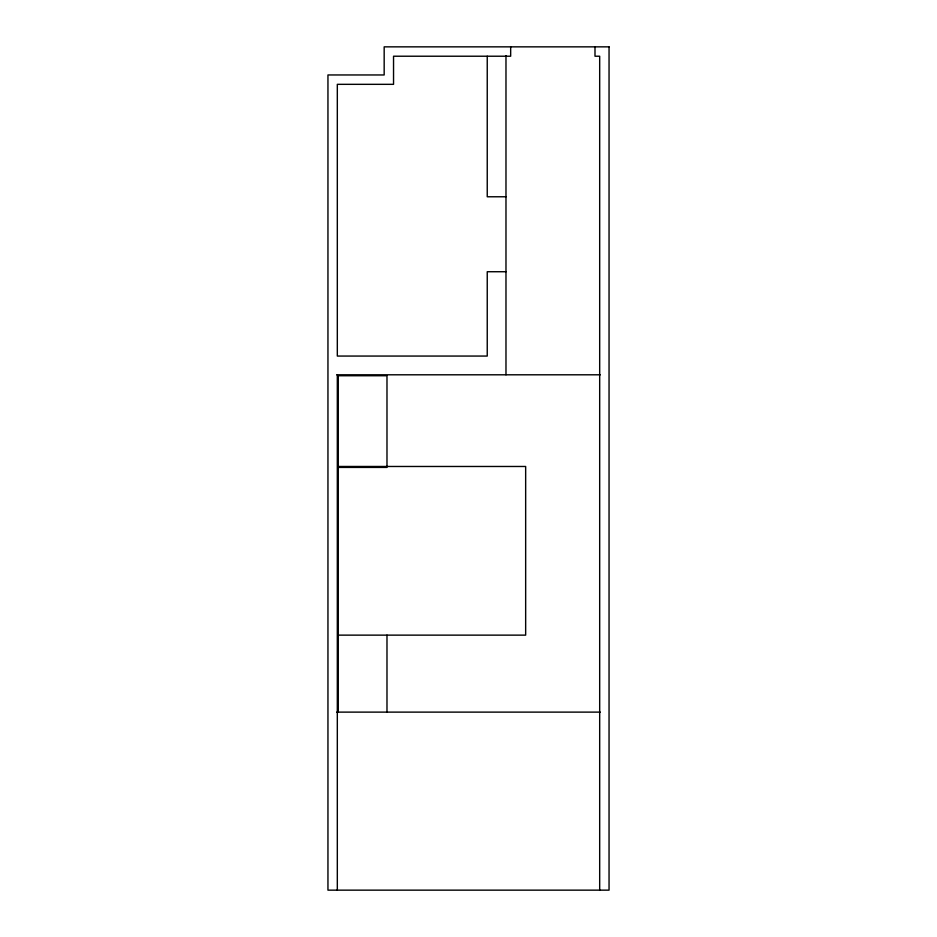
<?xml version="1.0" encoding="UTF-8"?>
<svg xmlns="http://www.w3.org/2000/svg" width="937" height="937" viewBox="0 0 937 937"><rect width="100%" height="100%" fill="white"/><g stroke="black" fill="none" stroke-linecap="round" stroke-linejoin="round"><path stroke-width="1.41" d="M505.98 196.77L487.24 196.77L487.24 56.22M505.98 271.73L487.24 271.73L487.24 356.06L337.32 356.06L337.32 84.33L393.54 84.33L393.54 56.22L510.665 56.22L510.665 46.85M336.711 374.8L600.336 374.8M338.257 466.474L525.657 466.474L525.657 635.134L338.257 635.134M338.257 467.411L386.981 467.411L386.981 375.737L338.257 375.737L338.257 712.12M336.734 712.12L600.266 712.12M599.68 890.15L599.68 56.22L594.995 56.22L594.995 46.85M505.98 55.634L505.98 374.8M386.981 635.134L386.981 712.12M337.32 374.8L337.32 890.15M609.05 46.85L384.17 46.85L384.17 74.96L327.95 74.96L327.95 890.15L609.05 890.15L609.05 46.85"/></g></svg>
